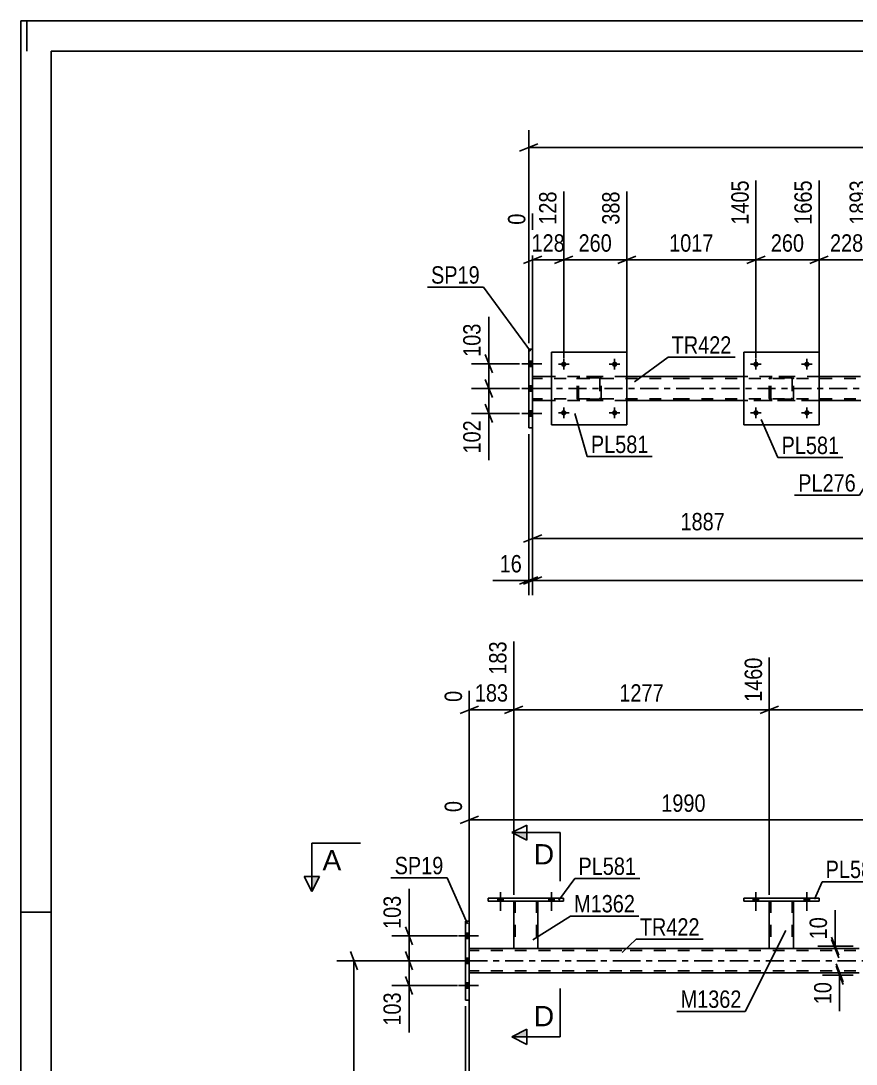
# Model space of a CAD drawing. Header units: millimetres. Extents: x -74 to 767, y -439 to 155.
# Drawn here: x -73.9 to 63.8, y -17.1 to 155 of the extents above; entities that cross this region are included whole.
import ezdxf

# ---------------------------------------------------------------- set-up
doc = ezdxf.new("R2010")
doc.units = ezdxf.units.MM
doc.linetypes.add('DXK_LINE_DOT2', pattern=[3.9198, 1.9599, -1.9599])
doc.linetypes.add('DXK_LINE_DOT3', pattern=[5.9187, 2.979, -0.9799, 0.9799, -0.9799])
doc.styles.add('Arial', font='arial.ttf', dxfattribs={"height": 0.2})
doc.styles.add('Arial Narrow', font='ARIALN.TTF', dxfattribs={"height": 0.2})

# ---------------------------------------------------------------- blocks, each defined once
blk = doc.blocks.new('Unknown-814185030-1135')
at = {"color": 5, "linetype": 'Continuous'}
for p, q in [((767.06, 155), (-73.94, 155)), ((-73.94, 155), (-73.94, -439)), ((-72.94, 150), (-72.94, 155)), ((762.06, 150), (-68.94, 150)), ((-68.94, 150), (-68.94, -434)), ((-68.94, 8), (-73.94, 8))]:
    blk.add_line(p, q, dxfattribs=at)
blk = doc.blocks.new('Bolt-814185030-2458 - 2456')
at = {"linetype": 'Continuous'}
for points in [[(47.71, 98.36, -1), (46.83, 98.36, -1)], [(56.11, 98.36, -1), (55.23, 98.36, -1)]]:
    blk.add_hatch(color=1, dxfattribs=at).paths.add_polyline_path(points)
at = {"color": 1, "linetype": 'Continuous'}
for p, q in [((46.39, 98.36), (48.15, 98.36)), ((47.27, 99.24), (47.27, 97.48)), ((54.79, 98.36), (56.55, 98.36)), ((55.67, 99.24), (55.67, 97.48))]:
    blk.add_line(p, q, dxfattribs=at)
blk = doc.blocks.new('Bolt-814185030-2459 - 2456')
at = {"linetype": 'Continuous'}
for points in [[(47.71, 90.36, -1), (46.83, 90.36, -1)], [(56.11, 90.36, -1), (55.23, 90.36, -1)]]:
    blk.add_hatch(color=1, dxfattribs=at).paths.add_polyline_path(points)
at = {"color": 1, "linetype": 'Continuous'}
for p, q in [((47.27, 91.24), (47.27, 89.48)), ((55.67, 91.24), (55.67, 89.48)), ((46.39, 90.36), (48.15, 90.36)), ((54.79, 90.36), (56.55, 90.36))]:
    blk.add_line(p, q, dxfattribs=at)
blk = doc.blocks.new('Part-814185030-2602 - 2456')
at = {"color": 2, "linetype": 'Continuous'}
for p, q in [((13.57, 96.36), (10.44, 96.36)), ((35.57, 96.36), (25.97, 96.36)), ((45.27, 96.36), (35.67, 96.36)), ((64.51, 96.36), (57.67, 96.36)), ((13.57, 92.36), (10.44, 92.36)), ((35.57, 92.36), (25.97, 92.36)), ((45.27, 92.36), (35.67, 92.36)), ((64.29, 92.36), (57.67, 92.36))]:
    blk.add_line(p, q, dxfattribs=at)
at = {"color": 7, "linetype": 'DXK_LINE_DOT2'}
for p, q in [((10.44, 92.36), (10.44, 96.36)), ((25.97, 96.36), (13.57, 96.36)), ((57.67, 96.36), (45.27, 96.36)), ((35.57, 96.04), (10.44, 96.04)), ((639.97, 96.04), (35.67, 96.04)), ((35.57, 92.68), (10.44, 92.68)), ((25.97, 92.36), (13.57, 92.36)), ((639.97, 92.68), (35.67, 92.68)), ((636.85, 92.36), (45.27, 92.36)), ((57.67, 92.36), (45.27, 92.36))]:
    blk.add_line(p, q, dxfattribs=at)
at = {"color": 7, "linetype": 'DXK_LINE_DOT3'}
for p, q in [((10.44, 94.36), (35.57, 94.36)), ((35.67, 94.36), (639.97, 94.36))]:
    blk.add_line(p, q, dxfattribs=at)
blk = doc.blocks.new('Part-814185030-2496 - 2456')
at = {"color": 2, "linetype": 'Continuous'}
for p, q in [((57.67, 100.36), (45.27, 100.36)), ((45.27, 100.36), (45.27, 88.36)), ((57.67, 88.36), (57.67, 100.36)), ((45.27, 88.36), (57.67, 88.36))]:
    blk.add_line(p, q, dxfattribs=at)
blk = doc.blocks.new('Part-814185030-2497 - 2456')
at = {"color": 7, "linetype": 'DXK_LINE_DOT2'}
for p, q in [((49.76, 96.33), (49.95, 96.36)), ((49.95, 96.36), (49.76, 96.33)), ((52.99, 96.36), (49.95, 96.36)), ((52.99, 96.36), (53.17, 96.33)), ((53.17, 96.33), (52.99, 96.36)), ((49.47, 95.88), (49.5, 96.07)), ((49.5, 96.07), (49.47, 95.88)), ((49.47, 92.84), (49.47, 95.88)), ((49.71, 95.88), (49.72, 95.98)), ((49.71, 92.84), (49.71, 95.88)), ((49.72, 95.98), (49.78, 96.05)), ((49.78, 96.05), (49.85, 96.11)), ((49.85, 96.11), (49.95, 96.12)), ((52.99, 96.12), (49.95, 96.12)), ((52.99, 96.12), (53.08, 96.11)), ((53.08, 96.11), (53.16, 96.05)), ((53.16, 96.05), (53.21, 95.98)), ((53.21, 95.98), (53.23, 95.88)), ((53.23, 95.88), (53.23, 92.84)), ((53.43, 96.07), (53.47, 95.88)), ((53.47, 95.88), (53.43, 96.07)), ((53.47, 92.84), (53.47, 95.88)), ((49.5, 92.66), (49.47, 92.84)), ((49.47, 92.84), (49.5, 92.66)), ((49.72, 92.75), (49.71, 92.84)), ((49.78, 92.67), (49.72, 92.75)), ((49.95, 92.36), (49.76, 92.4)), ((49.76, 92.4), (49.95, 92.36)), ((49.85, 92.62), (49.78, 92.67)), ((49.95, 92.6), (49.85, 92.62)), ((52.99, 92.6), (49.95, 92.6)), ((52.99, 92.36), (49.95, 92.36)), ((53.08, 92.62), (52.99, 92.6)), ((53.17, 92.4), (52.99, 92.36)), ((52.99, 92.36), (53.17, 92.4)), ((53.16, 92.67), (53.08, 92.62)), ((53.21, 92.75), (53.16, 92.67)), ((53.23, 92.84), (53.21, 92.75)), ((53.47, 92.84), (53.43, 92.66)), ((53.43, 92.66), (53.47, 92.84))]:
    blk.add_line(p, q, dxfattribs=at)
at = {"color": 7, "linetype": 'DXK_LINE_DOT3'}
blk.add_line((51.47, 94.36), (51.47, 94.36), dxfattribs=at)
at = {"color": 7, "linetype": 'DXK_LINE_DOT2'}
for centre, start, end in [((49.95, 95.88), 112.5, 157.5), ((49.95, 95.88), 112.5, 157.5), ((52.99, 95.88), 22.5, 67.5), ((52.99, 95.88), 22.5, 67.5), ((49.95, 92.84), 202.5, 247.5), ((49.95, 92.84), 202.5, 247.5), ((52.99, 92.84), 292.5, 337.5), ((52.99, 92.84), 292.5, 337.5)]:
    blk.add_arc(centre, 0.48, start, end, dxfattribs=at)
blk = doc.blocks.new('Bolt-814185030-2603 - 2456')
at = {"linetype": 'Continuous'}
for points in [[(10.44, 98.02), (10.44, 98.9), (9.8, 98.9), (9.8, 98.02)], [(10.44, 98.02), (10.44, 98.9), (9.8, 98.9), (9.8, 98.02)], [(10.44, 98.02), (10.44, 98.9), (9.8, 98.9), (9.8, 98.02)], [(10.44, 93.92), (10.44, 94.8), (9.8, 94.8), (9.8, 93.92)], [(10.44, 93.92), (10.44, 94.8), (9.8, 94.8), (9.8, 93.92)], [(10.44, 89.82), (10.44, 90.7), (9.8, 90.7), (9.8, 89.82)], [(10.44, 89.82), (10.44, 90.7), (9.8, 90.7), (9.8, 89.82)], [(10.44, 89.82), (10.44, 90.7), (9.8, 90.7), (9.8, 89.82)]]:
    blk.add_hatch(color=1, dxfattribs=at).paths.add_polyline_path(points)
at = {"color": 1, "linetype": 'Continuous'}
for p, q in [((8.64, 98.46), (11.96, 98.46)), ((8.64, 98.46), (11.96, 98.46)), ((8.64, 98.46), (11.96, 98.46)), ((9.8, 98.9), (10.44, 98.9)), ((9.8, 98.9), (10.44, 98.9)), ((9.8, 98.9), (10.44, 98.9)), ((9.8, 98.02), (10.44, 98.02)), ((9.8, 98.02), (10.44, 98.02)), ((9.8, 98.02), (10.44, 98.02)), ((9.8, 94.8), (10.44, 94.8)), ((9.8, 94.8), (10.44, 94.8)), ((8.64, 94.36), (11.96, 94.36)), ((8.64, 94.36), (11.96, 94.36)), ((9.8, 93.92), (10.44, 93.92)), ((9.8, 93.92), (10.44, 93.92)), ((8.64, 90.26), (11.96, 90.26)), ((8.64, 90.26), (11.96, 90.26)), ((8.64, 90.26), (11.96, 90.26)), ((9.8, 90.7), (10.44, 90.7)), ((9.8, 90.7), (10.44, 90.7)), ((9.8, 90.7), (10.44, 90.7)), ((9.8, 89.82), (10.44, 89.82)), ((9.8, 89.82), (10.44, 89.82)), ((9.8, 89.82), (10.44, 89.82))]:
    blk.add_line(p, q, dxfattribs=at)
blk = doc.blocks.new('Part-814185030-2657 - 2456')
at = {"color": 2, "linetype": 'Continuous'}
for p, q in [((10.44, 100.86), (9.8, 100.86)), ((9.8, 100.86), (9.8, 87.86)), ((10.44, 87.86), (10.44, 100.86)), ((9.8, 87.86), (10.44, 87.86))]:
    blk.add_line(p, q, dxfattribs=at)
at = {"color": 7, "linetype": 'DXK_LINE_DOT2'}
for p, q in [((9.8, 100.86), (9.8, 87.86)), ((10.44, 87.86), (10.44, 100.86))]:
    blk.add_line(p, q, dxfattribs=at)
blk = doc.blocks.new('Part-814185030-2750 - 2456')
at = {"color": 7, "linetype": 'DXK_LINE_DOT2'}
for p, q in [((18.06, 96.33), (18.25, 96.36)), ((18.25, 96.36), (18.06, 96.33)), ((21.29, 96.36), (18.25, 96.36)), ((21.29, 96.36), (21.47, 96.33)), ((21.47, 96.33), (21.29, 96.36)), ((17.77, 95.88), (17.8, 96.07)), ((17.8, 96.07), (17.77, 95.88)), ((17.77, 92.84), (17.77, 95.88)), ((18.01, 95.88), (18.02, 95.98)), ((18.01, 92.84), (18.01, 95.88)), ((18.02, 95.98), (18.08, 96.05)), ((18.08, 96.05), (18.15, 96.11)), ((18.15, 96.11), (18.25, 96.12)), ((21.29, 96.12), (18.25, 96.12)), ((21.29, 96.12), (21.38, 96.11)), ((21.38, 96.11), (21.46, 96.05)), ((21.46, 96.05), (21.51, 95.98)), ((21.51, 95.98), (21.53, 95.88)), ((21.53, 95.88), (21.53, 92.84)), ((21.73, 96.07), (21.77, 95.88)), ((21.77, 95.88), (21.73, 96.07)), ((21.77, 92.84), (21.77, 95.88)), ((17.8, 92.66), (17.77, 92.84)), ((17.77, 92.84), (17.8, 92.66)), ((18.02, 92.75), (18.01, 92.84)), ((18.08, 92.67), (18.02, 92.75)), ((18.25, 92.36), (18.06, 92.4)), ((18.06, 92.4), (18.25, 92.36)), ((18.15, 92.62), (18.08, 92.67)), ((18.25, 92.6), (18.15, 92.62)), ((21.29, 92.6), (18.25, 92.6)), ((21.29, 92.36), (18.25, 92.36)), ((21.38, 92.62), (21.29, 92.6)), ((21.47, 92.4), (21.29, 92.36)), ((21.29, 92.36), (21.47, 92.4)), ((21.46, 92.67), (21.38, 92.62)), ((21.51, 92.75), (21.46, 92.67)), ((21.53, 92.84), (21.51, 92.75)), ((21.77, 92.84), (21.73, 92.66)), ((21.73, 92.66), (21.77, 92.84))]:
    blk.add_line(p, q, dxfattribs=at)
at = {"color": 7, "linetype": 'DXK_LINE_DOT3'}
blk.add_line((19.77, 94.36), (19.77, 94.36), dxfattribs=at)
at = {"color": 7, "linetype": 'DXK_LINE_DOT2'}
for centre, start, end in [((18.25, 95.88), 112.5, 157.5), ((18.25, 95.88), 112.5, 157.5), ((21.29, 95.88), 22.5, 67.5), ((21.29, 95.88), 22.5, 67.5), ((18.25, 92.84), 202.5, 247.5), ((18.25, 92.84), 202.5, 247.5), ((21.29, 92.84), 292.5, 337.5), ((21.29, 92.84), 292.5, 337.5)]:
    blk.add_arc(centre, 0.48, start, end, dxfattribs=at)
blk = doc.blocks.new('Part-814185030-2755 - 2456')
at = {"color": 2, "linetype": 'Continuous'}
for p, q in [((25.97, 100.36), (13.57, 100.36)), ((13.57, 100.36), (13.57, 88.36)), ((25.97, 88.36), (25.97, 100.36)), ((13.57, 88.36), (25.97, 88.36))]:
    blk.add_line(p, q, dxfattribs=at)
blk = doc.blocks.new('Bolt-814185030-2756 - 2456')
at = {"linetype": 'Continuous'}
for points in [[(16.01, 90.36, -1), (15.13, 90.36, -1)], [(24.41, 90.36, -1), (23.53, 90.36, -1)]]:
    blk.add_hatch(color=1, dxfattribs=at).paths.add_polyline_path(points)
at = {"color": 1, "linetype": 'Continuous'}
for p, q in [((15.57, 91.24), (15.57, 89.48)), ((23.97, 91.24), (23.97, 89.48)), ((14.69, 90.36), (16.45, 90.36)), ((23.09, 90.36), (24.85, 90.36))]:
    blk.add_line(p, q, dxfattribs=at)
blk = doc.blocks.new('Bolt-814185030-2757 - 2456')
at = {"linetype": 'Continuous'}
for points in [[(16.01, 98.36, -1), (15.13, 98.36, -1)], [(24.41, 98.36, -1), (23.53, 98.36, -1)]]:
    blk.add_hatch(color=1, dxfattribs=at).paths.add_polyline_path(points)
at = {"color": 1, "linetype": 'Continuous'}
for p, q in [((14.69, 98.36), (16.45, 98.36)), ((15.57, 99.24), (15.57, 97.48)), ((23.09, 98.36), (24.85, 98.36)), ((23.97, 99.24), (23.97, 97.48))]:
    blk.add_line(p, q, dxfattribs=at)
blk = doc.blocks.new('Bolt-814185030-3454 - 3452')
at = {"linetype": 'Continuous'}
for points in [[(46.83, 9.84), (47.71, 9.84), (47.71, 10.32), (46.83, 10.32)], [(55.23, 9.84), (56.11, 9.84), (56.11, 10.32), (55.23, 10.32)]]:
    blk.add_hatch(color=1, dxfattribs=at).paths.add_polyline_path(points)
at = {"color": 1, "linetype": 'Continuous'}
for p, q in [((47.27, 11.32), (47.27, 8.2)), ((55.67, 11.32), (55.67, 8.2)), ((46.83, 10.32), (46.83, 9.84)), ((47.71, 10.32), (47.71, 9.84)), ((55.23, 10.32), (55.23, 9.84)), ((56.11, 10.32), (56.11, 9.84))]:
    blk.add_line(p, q, dxfattribs=at)
blk = doc.blocks.new('Bolt-814185030-3455 - 3452')
at = {"linetype": 'Continuous'}
for points in [[(46.83, 9.84), (47.71, 9.84), (47.71, 10.32), (46.83, 10.32)], [(55.23, 9.84), (56.11, 9.84), (56.11, 10.32), (55.23, 10.32)]]:
    blk.add_hatch(color=1, dxfattribs=at).paths.add_polyline_path(points)
at = {"color": 1, "linetype": 'Continuous'}
for p, q in [((47.27, 11.32), (47.27, 8.2)), ((55.67, 11.32), (55.67, 8.2)), ((46.83, 10.32), (46.83, 9.84)), ((47.71, 10.32), (47.71, 9.84)), ((55.23, 10.32), (55.23, 9.84)), ((56.11, 10.32), (56.11, 9.84))]:
    blk.add_line(p, q, dxfattribs=at)
blk = doc.blocks.new('Part-814185030-3482 - 3452')
at = {"color": 2, "linetype": 'Continuous'}
for p, q in [((45.27, 10.32), (45.27, 9.84)), ((57.67, 10.32), (45.27, 10.32)), ((45.27, 9.84), (57.67, 9.84)), ((57.67, 9.84), (57.67, 10.32))]:
    blk.add_line(p, q, dxfattribs=at)
blk = doc.blocks.new('Part-814185030-3497 - 3452')
at = {"color": 2, "linetype": 'Continuous'}
for p, q in [((49.47, 9.84), (49.47, 2)), ((53.47, 9.84), (53.47, 2)), ((49.47, 2), (53.47, 2))]:
    blk.add_line(p, q, dxfattribs=at)
at = {"color": 7, "linetype": 'DXK_LINE_DOT2'}
for p, q in [((49.47, 9.84), (53.47, 9.84)), ((49.47, 9.84), (49.47, 9.84)), ((49.47, 9.84), (49.47, 9.84)), ((49.71, 9.84), (49.71, 2)), ((53.23, 9.84), (53.23, 2)), ((53.47, 9.84), (53.47, 9.84)), ((53.47, 9.84), (53.47, 9.84)), ((53.17, 2), (53.21, 2)), ((53.17, 2), (53.21, 2)), ((53.21, 2), (53.23, 2)), ((53.21, 2), (53.23, 2))]:
    blk.add_line(p, q, dxfattribs=at)
blk = doc.blocks.new('Bolt-814185030-3637 - 3452')
at = {"linetype": 'Continuous'}
for points in [[(0, 3.66), (0, 4.54), (-0.64, 4.54), (-0.64, 3.66)], [(0, 3.66), (0, 4.54), (-0.64, 4.54), (-0.64, 3.66)], [(0, 3.66), (0, 4.54), (-0.64, 4.54), (-0.64, 3.66)], [(0, -0.44), (0, 0.44), (-0.64, 0.44), (-0.64, -0.44)], [(0, -0.44), (0, 0.44), (-0.64, 0.44), (-0.64, -0.44)], [(0, -4.54), (0, -3.66), (-0.64, -3.66), (-0.64, -4.54)], [(0, -4.54), (0, -3.66), (-0.64, -3.66), (-0.64, -4.54)], [(0, -4.54), (0, -3.66), (-0.64, -3.66), (-0.64, -4.54)]]:
    blk.add_hatch(color=1, dxfattribs=at).paths.add_polyline_path(points)
at = {"color": 1, "linetype": 'Continuous'}
for p, q in [((-1.8, 4.1), (1.52, 4.1)), ((-1.8, 4.1), (1.52, 4.1)), ((-1.8, 4.1), (1.52, 4.1)), ((-0.64, 4.54), (0, 4.54)), ((-0.64, 4.54), (0, 4.54)), ((-0.64, 4.54), (0, 4.54)), ((-0.64, 3.66), (0, 3.66)), ((-0.64, 3.66), (0, 3.66)), ((-0.64, 3.66), (0, 3.66)), ((-1.8, 0), (1.52, 0)), ((-1.8, 0), (1.52, 0)), ((-0.64, 0.44), (0, 0.44)), ((-0.64, 0.44), (0, 0.44)), ((-0.64, -0.44), (0, -0.44)), ((-0.64, -0.44), (0, -0.44)), ((-1.8, -4.1), (1.52, -4.1)), ((-1.8, -4.1), (1.52, -4.1)), ((-1.8, -4.1), (1.52, -4.1)), ((-0.64, -3.66), (0, -3.66)), ((-0.64, -3.66), (0, -3.66)), ((-0.64, -3.66), (0, -3.66)), ((-0.64, -4.54), (0, -4.54)), ((-0.64, -4.54), (0, -4.54)), ((-0.64, -4.54), (0, -4.54))]:
    blk.add_line(p, q, dxfattribs=at)
blk = doc.blocks.new('Part-814185030-3752 - 3452')
at = {"color": 2, "linetype": 'Continuous'}
for p, q in [((7.33, 2), (0, 2)), ((25.13, 2), (11.33, 2)), ((49.47, 2), (25.23, 2)), ((64.29, 2), (53.47, 2)), ((25.13, -2), (0, -2)), ((64.29, -2), (25.23, -2))]:
    blk.add_line(p, q, dxfattribs=at)
at = {"color": 7, "linetype": 'DXK_LINE_DOT2'}
for p, q in [((0, 2), (0, -2)), ((11.33, 2), (7.33, 2)), ((53.47, 2), (49.47, 2)), ((25.13, 1.68), (0, 1.68)), ((639.97, 1.68), (25.23, 1.68)), ((25.13, -1.68), (0, -1.68)), ((639.97, -1.68), (25.23, -1.68))]:
    blk.add_line(p, q, dxfattribs=at)
at = {"color": 7, "linetype": 'DXK_LINE_DOT3'}
for p, q in [((0, 0), (25.13, 0)), ((25.23, 0), (639.97, 0))]:
    blk.add_line(p, q, dxfattribs=at)
blk = doc.blocks.new('Part-814185030-3914 - 3452')
at = {"color": 2, "linetype": 'Continuous'}
for p, q in [((7.33, 9.84), (7.33, 2)), ((11.33, 9.84), (11.33, 2)), ((7.33, 2), (11.33, 2))]:
    blk.add_line(p, q, dxfattribs=at)
at = {"color": 7, "linetype": 'DXK_LINE_DOT2'}
for p, q in [((7.33, 9.84), (11.33, 9.84)), ((7.33, 9.84), (7.33, 9.84)), ((7.33, 9.84), (7.33, 9.84)), ((7.57, 9.84), (7.57, 2)), ((11.09, 9.84), (11.09, 2)), ((11.33, 9.84), (11.33, 9.84)), ((11.33, 9.84), (11.33, 9.84)), ((11.03, 2), (11.07, 2)), ((11.03, 2), (11.07, 2)), ((11.07, 2), (11.09, 2)), ((11.07, 2), (11.09, 2))]:
    blk.add_line(p, q, dxfattribs=at)
blk = doc.blocks.new('Bolt-814185030-3920 - 3452')
at = {"linetype": 'Continuous'}
for points in [[(4.69, 9.84), (5.57, 9.84), (5.57, 10.32), (4.69, 10.32)], [(13.09, 9.84), (13.97, 9.84), (13.97, 10.32), (13.09, 10.32)]]:
    blk.add_hatch(color=1, dxfattribs=at).paths.add_polyline_path(points)
at = {"color": 1, "linetype": 'Continuous'}
for p, q in [((5.13, 11.32), (5.13, 8.2)), ((13.53, 11.32), (13.53, 8.2)), ((4.69, 10.32), (4.69, 9.84)), ((5.57, 10.32), (5.57, 9.84)), ((13.09, 10.32), (13.09, 9.84)), ((13.97, 10.32), (13.97, 9.84))]:
    blk.add_line(p, q, dxfattribs=at)
blk = doc.blocks.new('Part-814185030-3887 - 3452')
at = {"color": 2, "linetype": 'Continuous'}
for p, q in [((-0.64, -6.5), (-0.64, 6.5)), ((-0.64, 6.5), (0, 6.5)), ((0, -6.5), (0, 6.5)), ((-0.64, -6.5), (0, -6.5))]:
    blk.add_line(p, q, dxfattribs=at)
blk = doc.blocks.new('Part-814185030-3919 - 3452')
at = {"color": 2, "linetype": 'Continuous'}
for p, q in [((3.13, 10.32), (3.13, 9.84)), ((15.53, 10.32), (3.13, 10.32)), ((3.13, 9.84), (15.53, 9.84)), ((15.53, 9.84), (15.53, 10.32))]:
    blk.add_line(p, q, dxfattribs=at)
blk = doc.blocks.new('Bolt-814185030-3921 - 3452')
at = {"linetype": 'Continuous'}
for points in [[(4.69, 9.84), (5.57, 9.84), (5.57, 10.32), (4.69, 10.32)], [(13.09, 9.84), (13.97, 9.84), (13.97, 10.32), (13.09, 10.32)]]:
    blk.add_hatch(color=1, dxfattribs=at).paths.add_polyline_path(points)
at = {"color": 1, "linetype": 'Continuous'}
for p, q in [((5.13, 11.32), (5.13, 8.2)), ((13.53, 11.32), (13.53, 8.2)), ((4.69, 10.32), (4.69, 9.84)), ((5.57, 10.32), (5.57, 9.84)), ((13.09, 10.32), (13.09, 9.84)), ((13.97, 10.32), (13.97, 9.84))]:
    blk.add_line(p, q, dxfattribs=at)
blk = doc.blocks.new('StraightDimension-814185030-11936 - 2456')
at = {"color": 7, "linetype": 'Continuous'}
for p, q in [((2.61, 99.96), (3.81, 96.96)), ((8.28, 98.46), (0.36, 98.46)), ((3.21, 94.36), (3.21, 98.46)), ((3.81, 92.86), (2.61, 95.86)), ((8.28, 94.36), (0.36, 94.36))]:
    blk.add_line(p, q, dxfattribs=at)
at = {"color": 0}
blk.add_wipeout([(2.46, 105.67), (-1.74, 105.67), (-1.74, 98.99), (2.46, 98.99)], dxfattribs=at)
at = {"color": 7, "linetype": 'Continuous'}
blk.add_line((3.21, 98.46), (3.21, 106.2), dxfattribs=at)
blk.add_line((3.21, 98.46), (3.21, 106.2), dxfattribs=at)
at = {"color": 3, "style": 'Arial Narrow'}
blk.add_text('103', height=2.863, rotation=90.0002, dxfattribs=at).set_placement((1.86, 99.59))
blk = doc.blocks.new('StraightDimension-814185030-11375 - 2456')
at = {"color": 7, "linetype": 'Continuous'}
for p, q in [((15.57, 99.36), (15.57, 126.87)), ((10.44, 97.36), (10.44, 123.21)), ((8.94, 114.98), (11.94, 116.18)), ((10.44, 115.58), (15.57, 115.58)), ((17.07, 116.18), (14.07, 114.98))]:
    blk.add_line(p, q, dxfattribs=at)
at = {"color": 0}
blk.add_wipeout([(16.34, 116.33), (16.34, 120.53), (9.66, 120.53), (9.66, 116.33)], dxfattribs=at)
at = {"color": 3, "style": 'Arial Narrow'}
blk.add_text('128', height=2.863, dxfattribs=at).set_placement((10.26, 116.93))
at = {"color": 0, "linetype": 'Continuous'}
for points in [[(14.97, 127.47), (10.77, 127.47), (10.77, 120.78), (14.97, 120.78)], [(9.84, 123.81), (5.64, 123.81), (5.64, 120.78), (9.84, 120.78)]]:
    blk.add_wipeout(points, dxfattribs=at)
at = {"color": 3, "linetype": 'Continuous', "style": 'Arial Narrow'}
for s, height, p in [('128', 2.863, (14.37, 121.38)), ('0', 2.86, (9.24, 121.38))]:
    blk.add_text(s, height=height, rotation=90.0002, dxfattribs=at).set_placement(p)
blk = doc.blocks.new('StraightDimension-814185030-2942 - 2456')
at = {"color": 7, "linetype": 'Continuous'}
for p, q in [((10.44, 91.36), (10.44, 67.23)), ((66.55, 87.27), (66.55, 67.23)), ((11.94, 70.23), (8.94, 69.03)), ((10.44, 69.63), (66.55, 69.63)), ((65.05, 69.03), (68.05, 70.23))]:
    blk.add_line(p, q, dxfattribs=at)
at = {"color": 0}
blk.add_wipeout([(42.75, 70.38), (42.75, 74.58), (34.23, 74.58), (34.23, 70.38)], dxfattribs=at)
at = {"color": 3, "style": 'Arial Narrow'}
blk.add_text('1887', height=2.863, dxfattribs=at).set_placement((34.83, 70.98))
blk = doc.blocks.new('StraightDimension-814185030-2803 - 2456')
at = {"color": 7, "linetype": 'Continuous'}
for p, q in [((10.44, 86.86), (10.44, 60.29)), ((11.94, 63.29), (8.94, 62.09)), ((10.44, 62.69), (639.97, 62.69))]:
    blk.add_line(p, q, dxfattribs=at)
blk = doc.blocks.new('StraightDimension-814185030-2813 - 2456')
at = {"color": 7, "linetype": 'Continuous'}
for p, q in [((9.8, 86.86), (9.8, 60.29)), ((10.44, 86.86), (10.44, 60.29)), ((8.3, 62.09), (11.3, 63.29)), ((11.94, 63.29), (8.94, 62.09)), ((9.8, 62.69), (10.44, 62.69))]:
    blk.add_line(p, q, dxfattribs=at)
at = {"color": 0}
blk.add_wipeout([(9.27, 63.44), (9.27, 67.64), (4.41, 67.64), (4.41, 63.44)], dxfattribs=at)
at = {"color": 7, "linetype": 'Continuous'}
blk.add_line((9.8, 62.69), (3.89, 62.69), dxfattribs=at)
blk.add_line((9.8, 62.69), (3.89, 62.69), dxfattribs=at)
at = {"color": 3, "style": 'Arial Narrow'}
blk.add_text('16', height=2.863, dxfattribs=at).set_placement((5.01, 64.04))
blk = doc.blocks.new('StraightDimension-814185030-2931 - 2456')
at = {"color": 7, "linetype": 'Continuous'}
for p, q in [((9.8, 101.86), (9.8, 136.97)), ((11.3, 134.72), (8.3, 133.52)), ((9.8, 134.12), (640.61, 134.12))]:
    blk.add_line(p, q, dxfattribs=at)
blk = doc.blocks.new('StraightDimension-814185030-11371 - 2456')
at = {"color": 7, "linetype": 'Continuous'}
for p, q in [((57.67, 97.36), (57.67, 128.69)), ((66.77, 101.46), (66.77, 128.69)), ((56.17, 114.98), (59.17, 116.18)), ((57.67, 115.58), (66.77, 115.58)), ((68.27, 116.18), (65.27, 114.98))]:
    blk.add_line(p, q, dxfattribs=at)
at = {"color": 0}
blk.add_wipeout([(65.56, 116.33), (65.56, 120.53), (58.88, 120.53), (58.88, 116.33)], dxfattribs=at)
at = {"color": 3, "style": 'Arial Narrow'}
blk.add_text('228', height=2.863, dxfattribs=at).set_placement((59.48, 116.93))
at = {"color": 0, "linetype": 'Continuous'}
blk.add_wipeout([(66.17, 129.29), (61.97, 129.29), (61.97, 120.78), (66.17, 120.78)], dxfattribs=at)
at = {"color": 3, "linetype": 'Continuous', "style": 'Arial Narrow'}
blk.add_text('1893', height=2.863, rotation=90.0002, dxfattribs=at).set_placement((65.57, 121.38))
blk = doc.blocks.new('StraightDimension-814185030-11372 - 2456')
at = {"color": 7, "linetype": 'Continuous'}
for p, q in [((47.27, 99.36), (47.27, 128.69)), ((57.67, 97.36), (57.67, 128.69)), ((45.77, 114.98), (48.77, 116.18)), ((47.27, 115.58), (57.67, 115.58)), ((59.17, 116.18), (56.17, 114.98))]:
    blk.add_line(p, q, dxfattribs=at)
at = {"color": 0}
blk.add_wipeout([(55.81, 116.33), (55.81, 120.53), (49.12, 120.53), (49.12, 116.33)], dxfattribs=at)
at = {"color": 3, "style": 'Arial Narrow'}
blk.add_text('260', height=2.863, dxfattribs=at).set_placement((49.72, 116.93))
at = {"color": 0, "linetype": 'Continuous'}
blk.add_wipeout([(57.07, 129.29), (52.87, 129.29), (52.87, 120.78), (57.07, 120.78)], dxfattribs=at)
at = {"color": 3, "linetype": 'Continuous', "style": 'Arial Narrow'}
blk.add_text('1665', height=2.863, rotation=90.0002, dxfattribs=at).set_placement((56.47, 121.38))
blk = doc.blocks.new('StraightDimension-814185030-11373 - 2456')
at = {"color": 7, "linetype": 'Continuous'}
for p, q in [((47.27, 99.36), (47.27, 128.69)), ((25.97, 97.36), (25.97, 126.87)), ((27.47, 116.18), (24.47, 114.98)), ((25.97, 115.58), (47.27, 115.58)), ((45.77, 114.98), (48.77, 116.18))]:
    blk.add_line(p, q, dxfattribs=at)
at = {"color": 0, "linetype": 'Continuous'}
blk.add_wipeout([(46.67, 129.29), (42.47, 129.29), (42.47, 120.78), (46.67, 120.78)], dxfattribs=at)
at = {"color": 0}
blk.add_wipeout([(40.87, 116.33), (40.87, 120.53), (32.36, 120.53), (32.36, 116.33)], dxfattribs=at)
at = {"color": 3, "linetype": 'Continuous', "style": 'Arial Narrow'}
blk.add_text('1405', height=2.863, rotation=90.0002, dxfattribs=at).set_placement((46.07, 121.38))
at = {"color": 3, "style": 'Arial Narrow'}
blk.add_text('1017', height=2.863, dxfattribs=at).set_placement((32.96, 116.93))
blk = doc.blocks.new('StraightDimension-814185030-11374 - 2456')
at = {"color": 7, "linetype": 'Continuous'}
for p, q in [((15.57, 99.36), (15.57, 126.87)), ((25.97, 97.36), (25.97, 126.87)), ((14.07, 114.98), (17.07, 116.18)), ((15.57, 115.58), (25.97, 115.58)), ((27.47, 116.18), (24.47, 114.98))]:
    blk.add_line(p, q, dxfattribs=at)
at = {"color": 0}
blk.add_wipeout([(24.11, 116.33), (24.11, 120.53), (17.42, 120.53), (17.42, 116.33)], dxfattribs=at)
at = {"color": 3, "style": 'Arial Narrow'}
blk.add_text('260', height=2.863, dxfattribs=at).set_placement((18.02, 116.93))
at = {"color": 0, "linetype": 'Continuous'}
blk.add_wipeout([(25.37, 127.47), (21.17, 127.47), (21.17, 120.78), (25.37, 120.78)], dxfattribs=at)
at = {"color": 3, "linetype": 'Continuous', "style": 'Arial Narrow'}
blk.add_text('388', height=2.863, rotation=90.0002, dxfattribs=at).set_placement((24.77, 121.38))
blk = doc.blocks.new('StraightDimension-814185030-11937 - 2456')
at = {"color": 7, "linetype": 'Continuous'}
for p, q in [((2.61, 95.86), (3.81, 92.86)), ((8.28, 94.36), (0.36, 94.36)), ((3.21, 90.26), (3.21, 94.36)), ((3.81, 88.76), (2.61, 91.76)), ((8.28, 90.26), (0.36, 90.26))]:
    blk.add_line(p, q, dxfattribs=at)
at = {"color": 0}
blk.add_wipeout([(2.46, 89.74), (-1.74, 89.74), (-1.74, 83.05), (2.46, 83.05)], dxfattribs=at)
at = {"color": 7, "linetype": 'Continuous'}
blk.add_line((3.21, 90.26), (3.21, 82.53), dxfattribs=at)
blk.add_line((3.21, 90.26), (3.21, 82.53), dxfattribs=at)
at = {"color": 3, "style": 'Arial Narrow'}
blk.add_text('102', height=2.863, rotation=90.0002, dxfattribs=at).set_placement((1.86, 83.65))
blk = doc.blocks.new('StraightDimension-814185030-10011 - 3452')
at = {"color": 7, "linetype": 'Continuous'}
for p, q in [((49.47, 10.84), (49.47, 49.99)), ((100.55, 10.84), (100.55, 49.99)), ((50.97, 41.98), (47.97, 40.78)), ((49.47, 41.38), (100.55, 41.38)), ((99.05, 40.78), (102.05, 41.98))]:
    blk.add_line(p, q, dxfattribs=at)
at = {"color": 0, "linetype": 'Continuous'}
blk.add_wipeout([(99.95, 50.59), (95.75, 50.59), (95.75, 42.08), (99.95, 42.08)], dxfattribs=at)
at = {"color": 0}
blk.add_wipeout([(79.26, 42.13), (79.26, 46.33), (70.75, 46.33), (70.75, 42.13)], dxfattribs=at)
at = {"color": 3, "linetype": 'Continuous', "style": 'Arial Narrow'}
blk.add_text('2737', height=2.863, rotation=90.0002, dxfattribs=at).set_placement((99.35, 42.68))
at = {"color": 3, "style": 'Arial Narrow'}
blk.add_text('1277', height=2.863, dxfattribs=at).set_placement((71.35, 42.73))
blk = doc.blocks.new('StraightDimension-814185030-10012 - 3452')
at = {"color": 7, "linetype": 'Continuous'}
for p, q in [((7.33, 10.84), (7.33, 52.66)), ((49.47, 10.84), (49.47, 49.99)), ((8.83, 41.98), (5.83, 40.78)), ((7.33, 41.38), (49.47, 41.38)), ((47.97, 40.78), (50.97, 41.98))]:
    blk.add_line(p, q, dxfattribs=at)
at = {"color": 0, "linetype": 'Continuous'}
blk.add_wipeout([(48.87, 50.59), (44.67, 50.59), (44.67, 42.08), (48.87, 42.08)], dxfattribs=at)
at = {"color": 0}
blk.add_wipeout([(32.65, 42.13), (32.65, 46.33), (24.14, 46.33), (24.14, 42.13)], dxfattribs=at)
at = {"color": 3, "linetype": 'Continuous', "style": 'Arial Narrow'}
blk.add_text('1460', height=2.863, rotation=90.0002, dxfattribs=at).set_placement((48.27, 42.68))
at = {"color": 3, "style": 'Arial Narrow'}
blk.add_text('1277', height=2.863, dxfattribs=at).set_placement((24.74, 42.73))
blk = doc.blocks.new('StraightDimension-814185030-5079 - 3452')
at = {"color": 7, "linetype": 'Continuous'}
for p, q in [((60.47, -0.5), (61.67, -3.5)), ((61.67, -3.9), (60.47, -0.9)), ((63.29, -2), (58.22, -2)), ((63.29, -2.4), (58.22, -2.4)), ((61.07, -2.4), (61.07, -2))]:
    blk.add_line(p, q, dxfattribs=at)
at = {"color": 0}
blk.add_wipeout([(60.32, -2.93), (56.12, -2.93), (56.12, -7.78), (60.32, -7.78)], dxfattribs=at)
at = {"color": 7, "linetype": 'Continuous'}
blk.add_line((61.07, -2.4), (61.07, -8.31), dxfattribs=at)
blk.add_line((61.07, -2.4), (61.07, -8.31), dxfattribs=at)
at = {"color": 3, "style": 'Arial Narrow'}
blk.add_text('10', height=2.863, rotation=90.0002, dxfattribs=at).set_placement((59.72, -7.18))
blk = doc.blocks.new('StraightDimension-814185030-4540 - 3452')
at = {"color": 7, "linetype": 'Continuous'}
blk.add_line((-0.64, -7.5), (-0.64, -164.85), dxfattribs=at)
blk = doc.blocks.new('StraightDimension-814185030-4114 - 3452')
at = {"color": 7, "linetype": 'Continuous'}
for p, q in [((-1.32, 0), (-12.79, 0)), ((-10.54, 1.5), (-9.34, -1.5)), ((-9.94, -4.1), (-9.94, 0)), ((-9.34, -5.6), (-10.54, -2.6)), ((-1.93, -4.1), (-12.79, -4.1))]:
    blk.add_line(p, q, dxfattribs=at)
at = {"color": 0}
blk.add_wipeout([(-10.69, -4.63), (-14.89, -4.63), (-14.89, -11.31), (-10.69, -11.31)], dxfattribs=at)
at = {"color": 7, "linetype": 'Continuous'}
blk.add_line((-9.94, -4.1), (-9.94, -11.83), dxfattribs=at)
blk.add_line((-9.94, -4.1), (-9.94, -11.83), dxfattribs=at)
at = {"color": 3, "style": 'Arial Narrow'}
blk.add_text('103', height=2.863, rotation=90.0002, dxfattribs=at).set_placement((-11.29, -10.71))
blk = doc.blocks.new('StraightDimension-814185030-4127 - 3452')
at = {"color": 7, "linetype": 'Continuous'}
for p, q in [((-10.54, 5.6), (-9.34, 2.6)), ((-1.93, 4.1), (-12.79, 4.1)), ((-9.94, 0), (-9.94, 4.1)), ((-1.32, 0), (-12.79, 0)), ((-9.34, -1.5), (-10.54, 1.5))]:
    blk.add_line(p, q, dxfattribs=at)
at = {"color": 0}
blk.add_wipeout([(-10.69, 11.31), (-14.89, 11.31), (-14.89, 4.62), (-10.69, 4.62)], dxfattribs=at)
at = {"color": 7, "linetype": 'Continuous'}
blk.add_line((-9.94, 4.1), (-9.94, 11.83), dxfattribs=at)
blk.add_line((-9.94, 4.1), (-9.94, 11.83), dxfattribs=at)
at = {"color": 3, "style": 'Arial Narrow'}
blk.add_text('103', height=2.863, rotation=90.0002, dxfattribs=at).set_placement((-11.29, 5.23))
blk = doc.blocks.new('StraightDimension-814185030-5102 - 3452')
at = {"color": 7, "linetype": 'Continuous'}
for p, q in [((59.73, 3.9), (60.93, 0.9)), ((60.93, 0.5), (59.73, 3.5)), ((63.29, 2.4), (57.48, 2.4)), ((63.29, 2), (57.48, 2)), ((60.33, 2), (60.33, 2.4))]:
    blk.add_line(p, q, dxfattribs=at)
at = {"color": 0}
blk.add_wipeout([(59.58, 7.78), (55.38, 7.78), (55.38, 2.92), (59.58, 2.92)], dxfattribs=at)
at = {"color": 7, "linetype": 'Continuous'}
blk.add_line((60.33, 2.4), (60.33, 8.31), dxfattribs=at)
blk.add_line((60.33, 2.4), (60.33, 8.31), dxfattribs=at)
at = {"color": 3, "style": 'Arial Narrow'}
blk.add_text('10', height=2.863, rotation=90.0002, dxfattribs=at).set_placement((58.98, 3.52))
blk = doc.blocks.new('StraightDimension-814185030-4206 - 3452')
at = {"color": 7, "linetype": 'Continuous'}
for p, q in [((0, -3), (0, -61.62)), ((36.63, -122.22), (36.63, -56.37)), ((1.5, -58.62), (-1.5, -59.82)), ((0, -59.22), (36.63, -59.22)), ((35.13, -59.82), (38.13, -58.62))]:
    blk.add_line(p, q, dxfattribs=at)
at = {"color": 0}
blk.add_wipeout([(22.57, -58.47), (22.57, -54.27), (14.06, -54.27), (14.06, -58.47)], dxfattribs=at)
at = {"color": 3, "style": 'Arial Narrow'}
blk.add_text('1139', height=2.863, dxfattribs=at).set_placement((14.66, -57.87))
blk = doc.blocks.new('StraightDimension-814185030-4217 - 3452')
at = {"color": 7, "linetype": 'Continuous'}
for p, q in [((70.64, -1), (70.64, 31.82)), ((0, 3), (0, 26.33)), ((1.5, 23.81), (-1.5, 22.61)), ((0, 23.21), (70.64, 23.21)), ((69.14, 22.61), (72.14, 23.81))]:
    blk.add_line(p, q, dxfattribs=at)
at = {"color": 0, "linetype": 'Continuous'}
for points in [[(70.04, 32.42), (65.84, 32.42), (65.84, 23.91), (70.04, 23.91)], [(-0.6, 26.93), (-4.8, 26.93), (-4.8, 23.91), (-0.6, 23.91)]]:
    blk.add_wipeout(points, dxfattribs=at)
at = {"color": 0}
blk.add_wipeout([(39.58, 23.96), (39.58, 28.16), (31.06, 28.16), (31.06, 23.96)], dxfattribs=at)
at = {"color": 3, "linetype": 'Continuous', "style": 'Arial Narrow'}
for s, height, p in [('1990', 2.863, (69.44, 24.51)), ('0', 2.86, (-1.2, 24.51))]:
    blk.add_text(s, height=height, rotation=90.0002, dxfattribs=at).set_placement(p)
at = {"color": 3, "style": 'Arial Narrow'}
blk.add_text('1990', height=2.863, dxfattribs=at).set_placement((31.66, 24.56))
blk = doc.blocks.new('StraightDimension-814185030-4867 - 3452')
at = {"color": 7, "linetype": 'Continuous'}
for p, q in [((-18.41, -1.5), (-19.61, 1.5)), ((-1.64, 0), (-21.86, 0)), ((-19.01, -125.86), (-19.01, 0)), ((-19.61, -124.36), (-18.41, -127.36)), ((34.99, -125.86), (-21.86, -125.86))]:
    blk.add_line(p, q, dxfattribs=at)
at = {"color": 0}
blk.add_wipeout([(-19.76, -58.67), (-23.96, -58.67), (-23.96, -67.19), (-19.76, -67.19)], dxfattribs=at)
at = {"color": 3, "style": 'Arial Narrow'}
blk.add_text('3147', height=2.863, rotation=90.0002, dxfattribs=at).set_placement((-20.36, -66.59))
blk = doc.blocks.new('StraightDimension-814185030-10013 - 3452')
at = {"color": 7, "linetype": 'Continuous'}
for p, q in [((7.33, 10.84), (7.33, 52.66)), ((0, 3), (0, 44.5)), ((-1.5, 40.78), (1.5, 41.98)), ((0, 41.38), (7.33, 41.38)), ((8.83, 41.98), (5.83, 40.78))]:
    blk.add_line(p, q, dxfattribs=at)
at = {"color": 0, "linetype": 'Continuous'}
blk.add_wipeout([(-0.6, 45.1), (-4.8, 45.1), (-4.8, 42.08), (-0.6, 42.08)], dxfattribs=at)
at = {"color": 0}
blk.add_wipeout([(7.01, 42.13), (7.01, 46.33), (0.32, 46.33), (0.32, 42.13)], dxfattribs=at)
at = {"color": 3, "style": 'Arial Narrow'}
blk.add_text('183', height=2.863, dxfattribs=at).set_placement((0.92, 42.73))
at = {"color": 3, "linetype": 'Continuous', "style": 'Arial Narrow'}
blk.add_text('0', height=2.86, rotation=90.0002, dxfattribs=at).set_placement((-1.2, 42.68))
at = {"color": 0, "linetype": 'Continuous'}
blk.add_wipeout([(6.73, 53.26), (2.53, 53.26), (2.53, 46.58), (6.73, 46.58)], dxfattribs=at)
at = {"color": 3, "linetype": 'Continuous', "style": 'Arial Narrow'}
blk.add_text('183', height=2.863, rotation=90.0002, dxfattribs=at).set_placement((6.13, 47.18))
blk = doc.blocks.new('Mark-814185030-2598 - 2456')
at = {"color": 0}
blk.add_wipeout([(43.23, 100.11), (43.23, 103.11), (33.37, 103.11), (33.37, 100.11)], dxfattribs=at)
blk.add_wipeout([(43.23, 100.11), (43.23, 103.11), (33.37, 103.11), (33.37, 100.11)], dxfattribs=at)
at = {"color": 30, "linetype": 'Continuous'}
for p, q in [((27.25, 95.49), (32.77, 99.51)), ((32.77, 99.51), (43.83, 99.51))]:
    blk.add_line(p, q, dxfattribs=at)
at = {"color": 3, "style": 'Arial Narrow'}
blk.add_text('TR422', height=2.863, dxfattribs=at).set_placement((33.37, 100.11))
blk = doc.blocks.new('Mark-814185030-2492 - 2456')
at = {"color": 0}
blk.add_wipeout([(60.99, 83.56), (60.99, 86.56), (51.49, 86.56), (51.49, 83.56)], dxfattribs=at)
blk.add_wipeout([(60.99, 83.56), (60.99, 86.56), (51.49, 86.56), (51.49, 83.56)], dxfattribs=at)
at = {"color": 30, "linetype": 'Continuous'}
for p, q in [((48.14, 89.23), (50.89, 82.96)), ((50.89, 82.96), (61.59, 82.96))]:
    blk.add_line(p, q, dxfattribs=at)
at = {"color": 3, "style": 'Arial Narrow'}
blk.add_text('PL581', height=2.863, dxfattribs=at).set_placement((51.49, 83.56))
blk = doc.blocks.new('Mark-814185030-2653 - 2456')
at = {"color": 0}
blk.add_wipeout([(1.73, 111.66), (1.73, 114.66), (-6.31, 114.66), (-6.31, 111.66)], dxfattribs=at)
blk.add_wipeout([(1.73, 111.66), (1.73, 114.66), (-6.31, 114.66), (-6.31, 111.66)], dxfattribs=at)
at = {"color": 30, "linetype": 'Continuous'}
for p in [(-6.91, 111.06), (10.12, 100.5)]:
    blk.add_line(p, (2.33, 111.06), dxfattribs=at)
at = {"color": 3, "style": 'Arial Narrow'}
blk.add_text('SP19', height=2.863, dxfattribs=at).set_placement((-6.31, 111.66))
blk = doc.blocks.new('Mark-814185030-2698 - 2456')
at = {"color": 0}
blk.add_wipeout([(63.74, 77.37), (63.74, 80.37), (54.24, 80.37), (54.24, 77.37)], dxfattribs=at)
blk.add_wipeout([(63.74, 77.37), (63.74, 80.37), (54.24, 80.37), (54.24, 77.37)], dxfattribs=at)
at = {"color": 30, "linetype": 'Continuous'}
for p in [(69.87, 85.71), (53.64, 76.77)]:
    blk.add_line(p, (64.34, 76.77), dxfattribs=at)
at = {"color": 3, "style": 'Arial Narrow'}
blk.add_text('PL276', height=2.863, dxfattribs=at).set_placement((54.24, 77.37))
blk = doc.blocks.new('Mark-814185030-2751 - 2456')
at = {"color": 0}
blk.add_wipeout([(29.55, 83.73), (29.55, 86.73), (20.05, 86.73), (20.05, 83.73)], dxfattribs=at)
blk.add_wipeout([(29.55, 83.73), (29.55, 86.73), (20.05, 86.73), (20.05, 83.73)], dxfattribs=at)
at = {"color": 30, "linetype": 'Continuous'}
for p, q in [((17.38, 90.22), (19.45, 83.13)), ((19.45, 83.13), (30.15, 83.13))]:
    blk.add_line(p, q, dxfattribs=at)
at = {"color": 3, "style": 'Arial Narrow'}
blk.add_text('PL581', height=2.863, dxfattribs=at).set_placement((20.05, 83.73))
blk = doc.blocks.new('Mark-814185030-3478 - 3452')
at = {"color": 0}
blk.add_wipeout([(68.27, 13.63), (68.27, 16.63), (58.76, 16.63), (58.76, 13.63)], dxfattribs=at)
blk.add_wipeout([(68.27, 13.63), (68.27, 16.63), (58.76, 16.63), (58.76, 13.63)], dxfattribs=at)
at = {"color": 30, "linetype": 'Continuous'}
for p, q in [((56.92, 10.14), (58.16, 13.03)), ((58.16, 13.03), (68.87, 13.03))]:
    blk.add_line(p, q, dxfattribs=at)
at = {"color": 3, "style": 'Arial Narrow'}
blk.add_text('PL581', height=2.863, dxfattribs=at).set_placement((58.76, 13.63))
blk = doc.blocks.new('Mark-814185030-3493 - 3452')
at = {"color": 0}
blk.add_wipeout([(44.89, -7.77), (44.89, -4.77), (34.84, -4.77), (34.84, -7.77)], dxfattribs=at)
blk.add_wipeout([(44.89, -7.77), (44.89, -4.77), (34.84, -4.77), (34.84, -7.77)], dxfattribs=at)
at = {"color": 30, "linetype": 'Continuous'}
for p in [(52.17, 4.96), (34.24, -8.37)]:
    blk.add_line(p, (45.49, -8.37), dxfattribs=at)
at = {"color": 3, "style": 'Arial Narrow'}
blk.add_text('M1362', height=2.863, dxfattribs=at).set_placement((34.84, -7.77))
blk = doc.blocks.new('Mark-814185030-3748 - 3452')
at = {"color": 0}
blk.add_wipeout([(37.98, 4.14), (37.98, 7.14), (28.12, 7.14), (28.12, 4.14)], dxfattribs=at)
blk.add_wipeout([(37.98, 4.14), (37.98, 7.14), (28.12, 7.14), (28.12, 4.14)], dxfattribs=at)
at = {"color": 30, "linetype": 'Continuous'}
for p, q in [((25.22, 1.36), (27.52, 3.54)), ((27.52, 3.54), (38.58, 3.54))]:
    blk.add_line(p, q, dxfattribs=at)
at = {"color": 3, "style": 'Arial Narrow'}
blk.add_text('TR422', height=2.863, dxfattribs=at).set_placement((28.12, 4.14))
blk = doc.blocks.new('Mark-814185030-3883 - 3452')
at = {"color": 0}
blk.add_wipeout([(-4.27, 14.26), (-4.27, 17.26), (-12.31, 17.26), (-12.31, 14.26)], dxfattribs=at)
blk.add_wipeout([(-4.27, 14.26), (-4.27, 17.26), (-12.31, 17.26), (-12.31, 14.26)], dxfattribs=at)
at = {"color": 30, "linetype": 'Continuous'}
for p in [(-12.91, 13.66), (-0.28, 6.06)]:
    blk.add_line(p, (-3.67, 13.66), dxfattribs=at)
at = {"color": 3, "style": 'Arial Narrow'}
blk.add_text('SP19', height=2.863, dxfattribs=at).set_placement((-12.31, 14.26))
blk = doc.blocks.new('Mark-814185030-3910 - 3452')
at = {"color": 0}
blk.add_wipeout([(27.33, 7.97), (27.33, 10.97), (17.28, 10.97), (17.28, 7.97)], dxfattribs=at)
blk.add_wipeout([(27.33, 7.97), (27.33, 10.97), (17.28, 10.97), (17.28, 7.97)], dxfattribs=at)
at = {"color": 30, "linetype": 'Continuous'}
for p, q in [((10.49, 3.42), (16.68, 7.37)), ((16.68, 7.37), (27.93, 7.37))]:
    blk.add_line(p, q, dxfattribs=at)
at = {"color": 3, "style": 'Arial Narrow'}
blk.add_text('M1362', height=2.863, dxfattribs=at).set_placement((17.28, 7.97))
blk = doc.blocks.new('Mark-814185030-3915 - 3452')
at = {"color": 0}
blk.add_wipeout([(27.51, 14.15), (27.51, 17.15), (18, 17.15), (18, 14.15)], dxfattribs=at)
blk.add_wipeout([(27.51, 14.15), (27.51, 17.15), (18, 17.15), (18, 14.15)], dxfattribs=at)
at = {"color": 30, "linetype": 'Continuous'}
for p, q in [((14.74, 9.98), (17.4, 13.55)), ((17.4, 13.55), (28.11, 13.55))]:
    blk.add_line(p, q, dxfattribs=at)
at = {"color": 3, "style": 'Arial Narrow'}
blk.add_text('PL581', height=2.863, dxfattribs=at).set_placement((18, 14.15))
blk = doc.blocks.new('SectionMark-814185030-5179 - 3452')
at = {"linetype": 'Continuous'}
blk.add_hatch(color=6, dxfattribs=at).paths.add_polyline_path([(-25.96, 13.9), (-24.71, 13.9), (-25.96, 11.4)])
at = {"color": 6, "linetype": 'Continuous'}
for p, q in [((-25.96, 19.4), (-17.96, 19.4)), ((-25.96, 19.4), (-25.96, 11.4)), ((-25.96, 11.4), (-27.21, 13.9)), ((-24.71, 13.9), (-27.21, 13.9)), ((-25.96, 11.4), (-24.71, 13.9))]:
    blk.add_line(p, q, dxfattribs=at)
at = {"color": 0, "linetype": 'Continuous'}
blk.add_wipeout([(-21.1, 14.9), (-21.1, 18.4), (-24.21, 18.4), (-24.21, 14.9)], dxfattribs=at)
at = {"color": 3, "linetype": 'Continuous', "style": 'Arial'}
blk.add_text('A', height=3.34, dxfattribs=at).set_placement((-24.21, 14.9))
blk = doc.blocks.new('SectionMark-814185030-5187 - 3452')
at = {"linetype": 'Continuous'}
for points in [[(9.5, 21.13), (9.5, 19.88), (7, 21.13)], [(9.5, -11.31), (9.5, -12.56), (7, -12.56)]]:
    blk.add_hatch(color=6, dxfattribs=at).paths.add_polyline_path(points)
at = {"color": 6, "linetype": 'Continuous'}
for p, q in [((7, 21.13), (9.5, 22.38)), ((9.5, 19.88), (9.5, 22.38)), ((15, 21.13), (7, 21.13)), ((7, 21.13), (9.5, 19.88)), ((15, 21.13), (15, 13.13)), ((15, -12.56), (15, -4.56)), ((7, -12.56), (9.5, -11.31)), ((9.5, -11.31), (9.5, -13.81)), ((15, -12.56), (7, -12.56)), ((9.5, -13.81), (7, -12.56))]:
    blk.add_line(p, q, dxfattribs=at)
at = {"color": 0, "linetype": 'Continuous'}
for points in [[(14, 15.88), (14, 19.38), (10.63, 19.38), (10.63, 15.88)], [(14, -10.81), (14, -7.31), (10.63, -7.31), (10.63, -10.81)]]:
    blk.add_wipeout(points, dxfattribs=at)
at = {"color": 3, "linetype": 'Continuous', "style": 'Arial'}
for p in [(10.63, 15.88), (10.63, -10.81)]:
    blk.add_text('D', height=3.34, dxfattribs=at).set_placement(p)

msp = doc.modelspace()

# ---------------------------------------------------------------- block references
for name in ['Unknown-814185030-1135', 'Part-814185030-2657 - 2456', 'Part-814185030-2755 - 2456', 'Part-814185030-2496 - 2456', 'Bolt-814185030-2603 - 2456', 'Part-814185030-2602 - 2456', 'Bolt-814185030-2757 - 2456', 'Bolt-814185030-2458 - 2456', 'Part-814185030-2750 - 2456', 'Part-814185030-2497 - 2456', 'Bolt-814185030-2756 - 2456', 'Bolt-814185030-2459 - 2456', 'Bolt-814185030-3920 - 3452', 'Bolt-814185030-3921 - 3452', 'Bolt-814185030-3454 - 3452', 'Bolt-814185030-3455 - 3452', 'Part-814185030-3919 - 3452', 'Part-814185030-3914 - 3452', 'Part-814185030-3482 - 3452', 'Part-814185030-3497 - 3452', 'Part-814185030-3887 - 3452', 'Bolt-814185030-3637 - 3452', 'Part-814185030-3752 - 3452']:
    msp.add_blockref(name, (0, 0))

# ---------------------------------------------------------------- next in the draw order: block references
for name in ['StraightDimension-814185030-11936 - 2456', 'StraightDimension-814185030-2942 - 2456', 'StraightDimension-814185030-10011 - 3452', 'StraightDimension-814185030-5102 - 3452', 'StraightDimension-814185030-5079 - 3452']:
    msp.add_blockref(name, (0, 0))

# ---------------------------------------------------------------- next in the draw order: block references
for name in ['StraightDimension-814185030-11375 - 2456', 'StraightDimension-814185030-2803 - 2456', 'StraightDimension-814185030-10012 - 3452', 'StraightDimension-814185030-4540 - 3452']:
    msp.add_blockref(name, (0, 0))

# ---------------------------------------------------------------- next in the draw order: block references
for name in ['StraightDimension-814185030-2931 - 2456', 'Mark-814185030-2751 - 2456', 'Mark-814185030-2492 - 2456', 'StraightDimension-814185030-2813 - 2456', 'StraightDimension-814185030-4114 - 3452']:
    msp.add_blockref(name, (0, 0))

# ---------------------------------------------------------------- next in the draw order: block references
for name in ['StraightDimension-814185030-11371 - 2456', 'Mark-814185030-2653 - 2456', 'StraightDimension-814185030-11937 - 2456', 'Mark-814185030-2698 - 2456', 'StraightDimension-814185030-4127 - 3452', 'StraightDimension-814185030-4206 - 3452']:
    msp.add_blockref(name, (0, 0))

# ---------------------------------------------------------------- next in the draw order: block references
for name in ['StraightDimension-814185030-11372 - 2456', 'StraightDimension-814185030-4217 - 3452']:
    msp.add_blockref(name, (0, 0))

# ---------------------------------------------------------------- next in the draw order: block references
for name in ['StraightDimension-814185030-11373 - 2456', 'StraightDimension-814185030-10013 - 3452', 'Mark-814185030-3478 - 3452', 'StraightDimension-814185030-4867 - 3452']:
    msp.add_blockref(name, (0, 0))

# ---------------------------------------------------------------- next in the draw order: block references
for name in ['StraightDimension-814185030-11374 - 2456', 'Mark-814185030-3883 - 3452', 'Mark-814185030-3493 - 3452']:
    msp.add_blockref(name, (0, 0))

# ---------------------------------------------------------------- next in the draw order: block references
for name in ['Mark-814185030-2598 - 2456', 'Mark-814185030-3748 - 3452']:
    msp.add_blockref(name, (0, 0))

# ---------------------------------------------------------------- next in the draw order: block references
msp.add_blockref('Mark-814185030-3910 - 3452', (0, 0))

# ---------------------------------------------------------------- next in the draw order: block references
msp.add_blockref('Mark-814185030-3915 - 3452', (0, 0))

# ---------------------------------------------------------------- next in the draw order: block references
msp.add_blockref('SectionMark-814185030-5179 - 3452', (0, 0))

# ---------------------------------------------------------------- next in the draw order: block references
msp.add_blockref('SectionMark-814185030-5187 - 3452', (0, 0))

doc.saveas('drawing.dxf')
